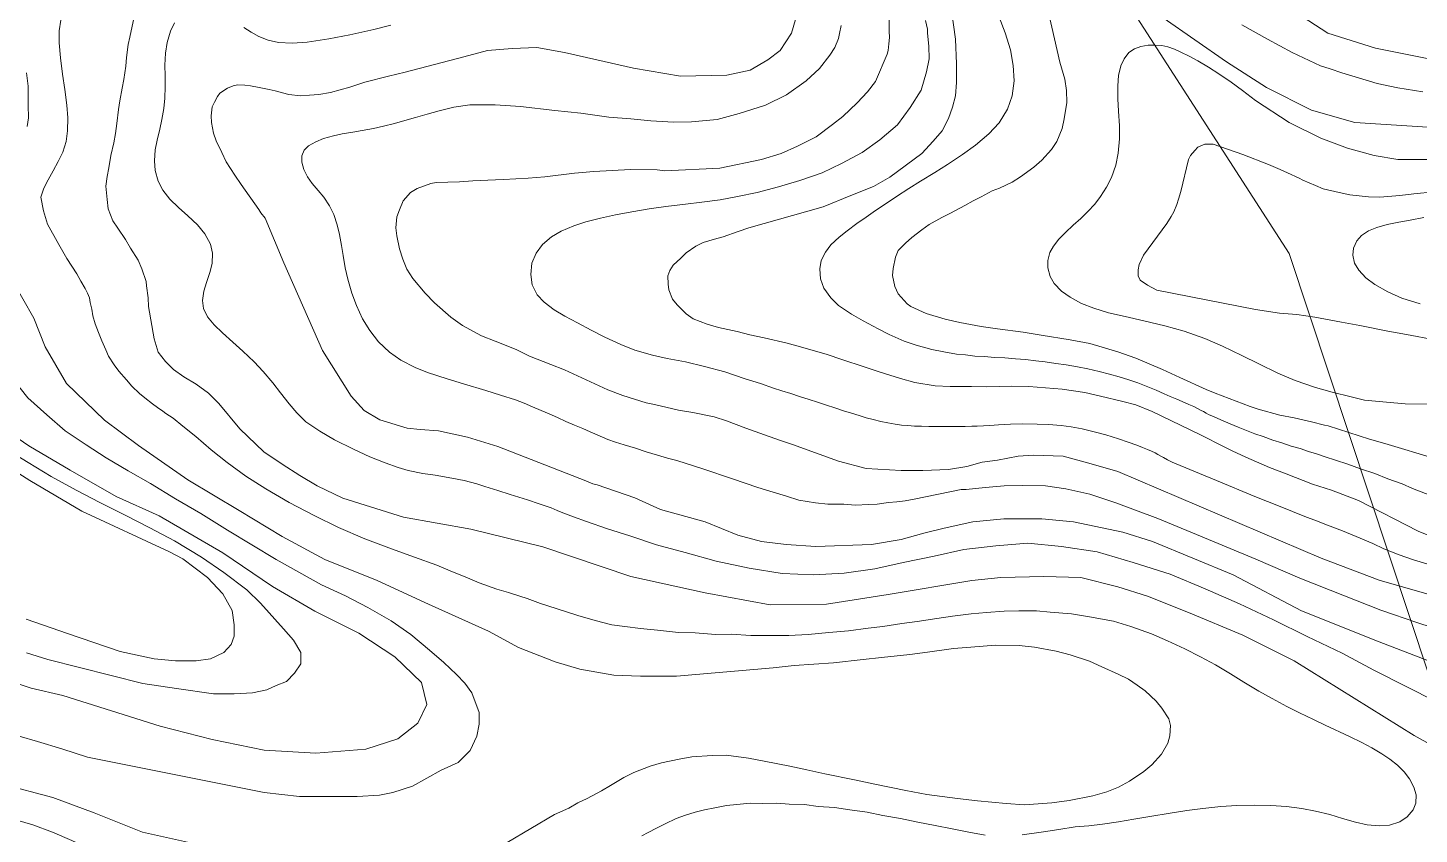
# Model space of a CAD drawing. Header units: metres. Extents: x 548946 to 557077, y 1838800 to 1845419.
# Drawn here: x 555282 to 555821, y 1842924 to 1843237 of the extents above; entities that cross this region are included whole.
import ezdxf

# ---------------------------------------------------------------- set-up
doc = ezdxf.new("R2010")
doc.units = ezdxf.units.M
doc.header["$LTSCALE"] = 28
for name, color, linetype, lineweight in [('1', 7, 'Continuous', 13), ('2', 7, 'Continuous', 13), ('44', 7, 'Continuous', 13)]:
    doc.layers.add(name, color=color, linetype=linetype, lineweight=lineweight)

msp = doc.modelspace()

# ---------------------------------------------------------------- linework, layer by layer
at = {"layer": '1'}
for points in [[(555858.27, 1843198.34), (555855.3, 1843198), (555836.86, 1843197.28), (555796.48, 1843199.87), (555779.77, 1843204.66), (555762.27, 1843213.44), (555746.76, 1843223.41), (555722.24, 1843240.44), (555716.65, 1843244.12), (555698.23, 1843256.52)], [(555716.11, 1843016.34), (555704.58, 1843019.93), (555690.26, 1843023.53), (555675.94, 1843023.92), (555659.23, 1843023.53), (555648.09, 1843022.33), (555615.62, 1843016.95), (555591.74, 1843013.13), (555569.93, 1843012.98), (555544.71, 1843017.63), (555515.83, 1843023.85), (555481.77, 1843035.37), (555453.8, 1843042.25), (555427.76, 1843046.85), (555404.23, 1843054.24), (555394.29, 1843059.03), (555387.53, 1843063.02), (555380.76, 1843067.41), (555373.6, 1843072.2), (555364.32, 1843081.11), (555356.11, 1843090.94), (555352.13, 1843094.93), (555347.36, 1843098.52), (555342.58, 1843101.32), (555338.6, 1843104.11), (555335.42, 1843107.3), (555332.64, 1843110.89), (555331.05, 1843116.08), (555328.86, 1843128.63), (555328.73, 1843131.94), (555328.14, 1843136.62), (555327.93, 1843138.31), (555326.28, 1843143.14), (555324.82, 1843146.48), (555321.85, 1843151.15), (555319.91, 1843154.52), (555316.97, 1843159), (555315.1, 1843161.81), (555313.28, 1843166.44), (555312.84, 1843169.99), (555312.37, 1843175.26), (555312.86, 1843178.94), (555313.48, 1843182.34), (555314.31, 1843187.11), (555315.41, 1843192), (555316.09, 1843195.7), (555316.66, 1843199.48), (555317.21, 1843204.97), (555317.75, 1843208.28), (555318.74, 1843213.25), (555319.28, 1843216.55), (555320.14, 1843221.8), (555320.39, 1843225.16), (555321.01, 1843230.09), (555321.59, 1843233.01), (555325.47, 1843251.35)], [(555675.95, 1843250.54), (555682.16, 1843223.25), (555684.13, 1843216.65), (555684.78, 1843212.26), (555684.88, 1843207.61), (555683.87, 1843201.3), (555683, 1843197.58), (555680.96, 1843192.57), (555678.88, 1843189.45), (555675.12, 1843185.27), (555672.03, 1843182.6), (555666.9, 1843178.82), (555663.63, 1843176.79), (555658.78, 1843174.47), (555655.88, 1843173.35), (555651.6, 1843171.1), (555648.55, 1843169.58), (555645.27, 1843167.74), (555639.74, 1843164.77), (555636.43, 1843163.11), (555631.55, 1843160.31), (555628.66, 1843158.34), (555624.76, 1843155.28), (555622.37, 1843153.08), (555619.49, 1843150.24), (555618.48, 1843147.65), (555617.5, 1843143.34), (555617.27, 1843140.64), (555618.18, 1843136.38), (555619.49, 1843133.5), (555622.93, 1843129.65), (555624.4, 1843128.51), (555630.34, 1843125.92), (555637.75, 1843123.71), (555643.33, 1843122.41), (555651.71, 1843120.8), (555658, 1843119.97), (555667.96, 1843118.65), (555674.86, 1843117.51), (555686.12, 1843115.69), (555693.73, 1843114.17), (555704.59, 1843110.96), (555711.65, 1843108.52), (555721.91, 1843104.1), (555728.67, 1843101.04), (555738.94, 1843096.43), (555742.36, 1843094.96), (555755.94, 1843089.81), (555759.02, 1843088.77), (555767.5, 1843086.41), (555772.95, 1843085.38), (555779.71, 1843083.84), (555784.81, 1843082.58), (555786.17, 1843082.37), (555802.15, 1843077.12), (555808.13, 1843075.45), (555827.96, 1843069.52)], [(555829.13, 1843223.81), (555804.49, 1843228.7), (555785.99, 1843234.57), (555764, 1843249.03)], [(555579.67, 1843239.77), (555578.08, 1843234.59), (555573.7, 1843227.8), (555568.93, 1843224.21), (555562.17, 1843220.22), (555553.02, 1843218.23), (555535.12, 1843217.83), (555516.92, 1843220.91), (555490.2, 1843227.02), (555479.42, 1843229), (555469.88, 1843228.6), (555460.33, 1843227.8), (555451.18, 1843225.41), (555428.39, 1843219.47), (555421.93, 1843217.9), (555412.71, 1843215.6), (555406.96, 1843213.64), (555399.42, 1843211.56), (555394.95, 1843210.81), (555391.29, 1843210.45), (555387.79, 1843210.29), (555383.25, 1843210.77), (555380.89, 1843211.43), (555377.94, 1843212.2), (555375.6, 1843212.67), (555371.79, 1843213.43), (555368.39, 1843214.05), (555366.26, 1843214.35), (555363.38, 1843214.56), (555361.71, 1843214.16), (555359.45, 1843213.21), (555356.56, 1843211.23), (555355.58, 1843209.97), (555354.42, 1843207.83), (555353.61, 1843205.92)], [(555630.1, 1843239.45), (555630.9, 1843236.07), (555630.92, 1843234.64), (555631.15, 1843231.96), (555631.35, 1843229.51), (555631.54, 1843224.56), (555630.49, 1843219.57), (555628.4, 1843212.45), (555624.2, 1843205.77), (555619.27, 1843199.05), (555612.33, 1843193.12), (555605.47, 1843188.22), (555597.56, 1843184), (555590.06, 1843180.44), (555581.38, 1843177.4), (555573.16, 1843174.97), (555564.89, 1843172.82), (555557.2, 1843171.23), (555550.51, 1843169.93), (555543.33, 1843169.04), (555537.05, 1843168.26), (555529.42, 1843167.34), (555523.02, 1843166.38), (555516.26, 1843165.29), (555509.89, 1843164.08), (555504.08, 1843162.86), (555498.41, 1843161.36), (555493.72, 1843159.85), (555488.89, 1843157.72), (555485.13, 1843155.53)], [(555658.7, 1843240.69), (555661, 1843234.6), (555663.06, 1843228.05), (555664.1, 1843222.01), (555664.49, 1843216.11), (555663.64, 1843210.24), (555661.82, 1843205.08), (555658.59, 1843199.76), (555654.63, 1843195.5), (555649.49, 1843191.06), (555644.42, 1843187.48), (555638.65, 1843183.67), (555633.64, 1843180.56), (555628.18, 1843177.15), (555623.66, 1843174.3), (555618.79, 1843171.19), (555614.8, 1843168.56), (555610.73, 1843165.82), (555607.05, 1843163.25), (555603.47, 1843160.71), (555599.75, 1843157.95), (555596.62, 1843155.41), (555593.45, 1843152.42), (555591.34, 1843149.7)], [(555640.16, 1843243.36), (555641.75, 1843232.19), (555642.15, 1843222.62), (555642.15, 1843215.44), (555641.75, 1843210.25), (555640.55, 1843205.86), (555638.96, 1843201.47), (555636.58, 1843196.69), (555633, 1843192.7)], [(555337.38, 1843235.34), (555336.08, 1843230.95), (555335.51, 1843226.78), (555335.26, 1843222.19), (555335.33, 1843217.97), (555335.38, 1843213.77), (555335.23, 1843209.38), (555334.85, 1843205.38), (555334.1, 1843201.01), (555333.25, 1843197.28), (555332.26, 1843193.07), (555331.52, 1843189.34), (555331.17, 1843185.05), (555331.42, 1843181.31), (555332.59, 1843177.17), (555334.43, 1843173.71), (555337.14, 1843170.14), (555340.5, 1843166.94), (555344.1, 1843163.72), (555347.87, 1843160.2), (555350.75, 1843156.78), (555352.89, 1843152.8), (555353.69, 1843149.23), (555353.51, 1843145.24), (555352.65, 1843141.74), (555351.35, 1843137.91), (555350.31, 1843134.58), (555349.82, 1843130.94), (555350.26, 1843127.81), (555351.74, 1843124.58), (555354.33, 1843121.5), (555357.56, 1843118.39), (555361.62, 1843114.79), (555365.51, 1843111.31), (555369.8, 1843107.13), (555373.31, 1843103.36), (555377.06, 1843098.96), (555380.07, 1843095.05), (555383.46, 1843090.8), (555386.39, 1843087.32), (555389.87, 1843083.85), (555395.27, 1843080.25), (555400.94, 1843076.86), (555408.32, 1843073.23), (555414.64, 1843070.35), (555420.6, 1843067.91), (555425.61, 1843066.14), (555429.55, 1843065.05), (555435.27, 1843063.82), (555439.99, 1843063.14), (555446.42, 1843062.04), (555451.19, 1843061.13), (555456.18, 1843059.89), (555459.22, 1843058.86), (555464.36, 1843057.23), (555469.05, 1843055.65), (555475.77, 1843053.62), (555480.3, 1843052.08), (555484.97, 1843050.5), (555487.34, 1843049.48), (555489.48, 1843048.55), (555493.69, 1843047), (555498.68, 1843045.24), (555506.77, 1843042.39), (555515.43, 1843039.66)], [(555339.01, 1843238.55), (555337.38, 1843235.34)], [(555422.87, 1843237.6), (555416.28, 1843235.91), (555406.99, 1843233.92), (555398.82, 1843232.28), (555390.44, 1843231.03), (555384.57, 1843230.61), (555379.29, 1843230.92), (555375.31, 1843231.84), (555371.68, 1843233.21), (555368.68, 1843234.97), (555365.83, 1843236.76)], [(555597.4, 1843237.52), (555596.75, 1843234.45), (555596.35, 1843232.46), (555595, 1843229.03), (555593.02, 1843225.98), (555588.99, 1843220.8), (555583.89, 1843216.03), (555576.22, 1843210.69), (555568.06, 1843206.66), (555557.79, 1843203.36), (555549.34, 1843201.05), (555539.32, 1843200.14), (555532.37, 1843199.97), (555523.57, 1843200.5), (555515.82, 1843201.33), (555507.37, 1843201.99), (555496.47, 1843203.46), (555486.38, 1843204.53), (555473.09, 1843206.16), (555463.3, 1843206.7), (555453.51, 1843206.7), (555447.22, 1843205.85), (555441.5, 1843204.47), (555436.89, 1843203.13), (555432.34, 1843201.8), (555428.29, 1843200.62), (555424.28, 1843199.51), (555419.99, 1843198.44), (555416.06, 1843197.58), (555411.68, 1843196.76), (555408.06, 1843196.17), (555403.98, 1843195.47), (555400.54, 1843194.73), (555396.73, 1843193.64), (555393.72, 1843192.44), (555390.91, 1843190.85), (555389.2, 1843189.2), (555388.27, 1843186.94), (555388.31, 1843184.54), (555389.05, 1843181.66), (555390.48, 1843178.9), (555392.3, 1843176.24), (555394.61, 1843173.6)], [(555822.86, 1843211.79), (555813.22, 1843213.35), (555805.13, 1843215.06), (555797.96, 1843217.16), (555791.49, 1843219.15), (555786.93, 1843220.65), (555783.25, 1843221.86), (555772.22, 1843227), (555762.67, 1843232.19), (555752.72, 1843237.77)], [(555281.79, 1843198.35), (555282.33, 1843201.65), (555282.18, 1843206.67), (555282.19, 1843210.38), (555282.3, 1843214.01), (555281.56, 1843219.15)], [(555353.61, 1843205.92), (555353.18, 1843202.54), (555353.32, 1843199.89), (555354.13, 1843195.71), (555355.07, 1843192.78), (555357.26, 1843188.21), (555358.93, 1843184.71), (555362.34, 1843179.52), (555364.79, 1843175.93), (555371.66, 1843166.14), (555372.39, 1843164.88), (555374.17, 1843162.76), (555381.4, 1843145.55), (555396.3, 1843111.57), (555407.51, 1843093.77), (555412.55, 1843088.25), (555418.51, 1843084.58), (555429.14, 1843081.45), (555434.23, 1843080.94), (555441.35, 1843080.43), (555452.54, 1843077.88), (555464.24, 1843074.3), (555498.46, 1843061.02), (555501.08, 1843059.83), (555502.83, 1843059.48), (555517.41, 1843054.36), (555527.41, 1843049.94), (555544.66, 1843045.07), (555557.39, 1843039.88), (555566.54, 1843037.49), (555576.09, 1843036.29), (555587.62, 1843035.49), (555609.11, 1843036.29), (555620.64, 1843038.29), (555629.39, 1843040.68), (555637.35, 1843042.67), (555648.49, 1843045.07), (555660.42, 1843046.26), (555675.14, 1843046.26), (555687.47, 1843045.07), (555706.57, 1843041.08), (555718.1, 1843037.49), (555749.39, 1843024.58), (555775.89, 1843010.64), (555805.89, 1842998.56), (555836.22, 1842986.91)], [(555633, 1843192.7), (555628.62, 1843187.91), (555616.29, 1843178.73), (555609.92, 1843175.14), (555601.17, 1843171.55), (555590.43, 1843167.16), (555561.6, 1843159.07), (555557.49, 1843157.7), (555551.66, 1843155.64), (555548.26, 1843154.74), (555543.96, 1843153.34), (555541, 1843151.93), (555537.32, 1843149.37), (555535.2, 1843147.3), (555532.22, 1843144.55), (555531.04, 1843142.59), (555530.25, 1843140.5), (555530.28, 1843137.27), (555530.56, 1843135.02), (555531.96, 1843131.39), (555533.85, 1843129.25), (555537.34, 1843125.69), (555540.06, 1843123.75), (555545.44, 1843121.76), (555549.8, 1843120.4), (555557.03, 1843118.83), (555561.95, 1843117.55), (555567.51, 1843116.44), (555576.42, 1843114.41), (555582.53, 1843112.71), (555591.91, 1843109.98), (555597.67, 1843108.04), (555606.3, 1843105.22), (555612.06, 1843103.28), (555620.37, 1843100.7), (555625.89, 1843099.11), (555633.85, 1843097.83), (555639.59, 1843097.59), (555647.87, 1843097.58), (555653.87, 1843097.48), (555663.46, 1843097.63), (555670.13, 1843097.52), (555676.56, 1843097.09), (555683.01, 1843096.47), (555691.91, 1843095.3), (555697.89, 1843093.86), (555706.53, 1843091.71), (555711.63, 1843090.44), (555717.95, 1843087.9), (555736.37, 1843078.99), (555739.73, 1843077.22), (555742.78, 1843075.7), (555748.97, 1843072.58), (555754.32, 1843070.11), (555763.46, 1843066.21), (555769.96, 1843063.7), (555780.07, 1843059.73), (555787.5, 1843057.33), (555797.9, 1843053.31), (555821.12, 1843041.48), (555831.06, 1843037.49)], [(555827.52, 1843115.71), (555816.53, 1843117.66), (555809.32, 1843119.04), (555798.49, 1843121.2), (555791.38, 1843122.5), (555781.06, 1843124.44), (555774.08, 1843125.47), (555767.26, 1843126.04), (555757.96, 1843127.35), (555719.71, 1843134.85), (555716.13, 1843136.84), (555713.34, 1843138.84), (555712.55, 1843140.43), (555712.55, 1843142.83), (555712.94, 1843144.82), (555714.54, 1843148.41), (555723.62, 1843160.81), (555725.29, 1843163.4), (555726.29, 1843165.33), (555727.46, 1843168.14), (555728.16, 1843170.13), (555729.12, 1843173.11), (555732.04, 1843185.51), (555732.83, 1843187.11), (555734.43, 1843189.1), (555735.62, 1843190.3), (555738.4, 1843191.5), (555741.59, 1843191.5), (555753.12, 1843187.51)], [(555753.12, 1843187.51), (555763, 1843183.62), (555767.53, 1843181.62), (555770.44, 1843180.37), (555774.89, 1843178.27), (555776.32, 1843177.49), (555781.22, 1843175.54), (555784.24, 1843174.21), (555790.41, 1843172.79), (555794.62, 1843171.89), (555801.76, 1843171.07), (555806.24, 1843170.97), (555813.97, 1843171.55), (555819.4, 1843172.23), (555827.29, 1843173.03), (555837.61, 1843174.14), (555840.73, 1843175.07), (555842.41, 1843175.33), (555865.95, 1843180.57)], [(555394.61, 1843173.6), (555396.82, 1843171.02), (555399.04, 1843167.65), (555400.68, 1843164.3), (555402.03, 1843160.18), (555402.94, 1843156.49), (555403.67, 1843152.18), (555404.29, 1843148.32), (555405.12, 1843143.57), (555406.14, 1843139.12), (555407.71, 1843133.79), (555409.53, 1843129), (555411.9, 1843123.84), (555414.74, 1843119.21), (555418.03, 1843114.85), (555422.29, 1843110.89), (555426.73, 1843107.8), (555432.21, 1843104.98), (555437.03, 1843103.03), (555444.64, 1843100.59), (555450.99, 1843098.54), (555459.69, 1843096.02), (555465.3, 1843094.16), (555471.11, 1843092.35), (555474.45, 1843091.04), (555477.75, 1843089.73), (555481.1, 1843088.32), (555484.17, 1843086.95), (555487.43, 1843085.5), (555490.67, 1843084.04), (555493.99, 1843082.61), (555497.23, 1843081.22), (555500.13, 1843079.98), (555502.75, 1843078.8), (555504.82, 1843077.9), (555507, 1843077.02), (555509.96, 1843076), (555513.3, 1843074.93), (555517.73, 1843073.6), (555521.84, 1843072.29), (555526.18, 1843070.99), (555530.04, 1843069.8), (555533.68, 1843068.82), (555543.78, 1843065.71), (555555.33, 1843061.76), (555560.13, 1843060.07), (555565.05, 1843058.47), (555569.75, 1843056.97), (555576.14, 1843055.03), (555580.93, 1843053.55), (555587.38, 1843052.51), (555592.19, 1843051.94), (555598.46, 1843051.89), (555602.88, 1843051.59), (555608.06, 1843051.88), (555611.41, 1843051.95), (555615.71, 1843052.58), (555618.92, 1843052.86), (555622.25, 1843053.25), (555625.73, 1843053.9), (555643.85, 1843057.61), (555645.87, 1843057.69), (555649.45, 1843058), (555653.37, 1843058.37), (555660.63, 1843059.02)], [(555823.27, 1843163.12), (555817.97, 1843162.03), (555813.52, 1843161.21), (555808.99, 1843160.32), (555805.06, 1843159.24), (555801.8, 1843157.95), (555799.08, 1843156.1), (555797.28, 1843154.01), (555796.01, 1843151.22), (555795.78, 1843148.47), (555796.43, 1843145.38), (555798.02, 1843142.65), (555800.78, 1843139.69), (555804.26, 1843137.04), (555809.32, 1843134.21), (555814.74, 1843131.85), (555821.86, 1843129.61)], [(555485.13, 1843155.53), (555481.57, 1843152.61), (555479.21, 1843149.22), (555477.48, 1843145.33), (555477.09, 1843140.93), (555477.63, 1843136.99), (555479.6, 1843133.07), (555482.25, 1843130.19), (555486.08, 1843127.33), (555490.31, 1843124.89), (555495.18, 1843122.25), (555500.49, 1843119.45), (555505.8, 1843116.69), (555512.04, 1843113.82), (555517.47, 1843111.65), (555524.28, 1843109.67), (555529.99, 1843108.44), (555537.07, 1843107.12), (555544.47, 1843105.29), (555552.31, 1843103.21), (555560.2, 1843100.57), (555566.08, 1843098.69), (555571.15, 1843096.93), (555574.42, 1843095.94), (555577.84, 1843094.81), (555581.22, 1843093.72), (555584.93, 1843092.53), (555588.24, 1843091.45), (555591.72, 1843090.32), (555594.91, 1843089.28), (555598.28, 1843088.18), (555601.38, 1843087.2), (555604.34, 1843086.29), (555607.14, 1843085.46), (555609.86, 1843084.75), (555612.75, 1843084.05), (555615.54, 1843083.45), (555618.27, 1843082.98), (555620.74, 1843082.6), (555623.19, 1843082.45), (555625.81, 1843082.23), (555628.47, 1843082.2), (555631.37, 1843082.08), (555634.14, 1843082.06), (555636.96, 1843082.03), (555639.78, 1843082.05), (555642.57, 1843082.09), (555645.4, 1843082.1), (555648, 1843082.14), (555650.12, 1843082.17), (555652.58, 1843082.32), (555655.01, 1843082.47), (555658.42, 1843082.74), (555662.99, 1843082.91), (555667.74, 1843083.03), (555673.33, 1843082.98), (555677.82, 1843082.77), (555682.62, 1843082.41), (555686.54, 1843081.88), (555690.78, 1843081.16), (555695.45, 1843080.04), (555700.02, 1843078.85), (555704.86, 1843077.3), (555708.65, 1843076.03), (555712.07, 1843074.76)], [(555591.34, 1843149.7), (555589.66, 1843146.35), (555589.08, 1843143.15), (555589.41, 1843139.26), (555590.69, 1843135.74), (555593.39, 1843131.89), (555596.37, 1843128.96), (555601.35, 1843125.62), (555605.92, 1843123.05), (555611.76, 1843119.98), (555616.03, 1843117.7), (555621.84, 1843115.19), (555626.41, 1843113.55), (555632.52, 1843111.89), (555637.15, 1843111), (555642.13, 1843110.1), (555645.65, 1843109.83), (555649.23, 1843109.37), (555652.94, 1843109.17), (555656.82, 1843108.79), (555660.82, 1843108.62), (555664.94, 1843108.23), (555668.79, 1843107.99), (555672.8, 1843107.49), (555676.48, 1843107.11), (555680.64, 1843106.5), (555684.56, 1843105.98), (555688.95, 1843105.16), (555693.01, 1843104.4), (555697.42, 1843103.34), (555701.37, 1843102.36), (555705.22, 1843101.3), (555708.9, 1843100.12), (555712.44, 1843098.95), (555716.25, 1843097.43), (555719.5, 1843096.09), (555722.61, 1843094.72), (555724.93, 1843093.7), (555727.47, 1843092.62), (555729.63, 1843091.71), (555732.18, 1843090.6), (555734.07, 1843089.75), (555735.8, 1843088.9), (555736.95, 1843088.3), (555737.83, 1843087.81), (555738.9, 1843087.24), (555739.85, 1843086.73), (555742.04, 1843085.74), (555744.56, 1843084.61), (555748.13, 1843083.13), (555751.25, 1843081.77), (555754.56, 1843080.5), (555757.7, 1843079.22), (555761.03, 1843078.12), (555764.7, 1843076.78), (555768.18, 1843075.75), (555771.89, 1843074.46), (555775.28, 1843073.47), (555778.6, 1843072.35), (555781.59, 1843071.46), (555785.04, 1843070.35), (555789.01, 1843069.06), (555793.77, 1843067.49), (555798.71, 1843065.7), (555804.32, 1843063.8)], [(555437.45, 1843013.24), (555417.53, 1843022.32), (555397.23, 1843030.51), (555380.76, 1843039.4), (555363.97, 1843049.48), (555344.18, 1843061.34), (555325.04, 1843074.65), (555311.8, 1843084.47), (555297.08, 1843098.73), (555288.84, 1843112.88), (555284.37, 1843123.99), (555275.9, 1843139.02)], [(555278.76, 1842962.02), (555285.88, 1842959.92), (555295.26, 1842957.14), (555305.3, 1842953.86), (555373.69, 1842940.13), (555387.43, 1842938.6), (555400.14, 1842938.6), (555409.81, 1842938.6), (555418.46, 1842939.11), (555423.55, 1842940.13), (555431.18, 1842942.68), (555442.37, 1842948.8), (555448.98, 1842951.86), (555453.56, 1842956.45), (555456.1, 1842962.07), (555457.12, 1842966.66), (555457.12, 1842971.25), (555454.21, 1842978.86), (555451.57, 1842982.52), (555448.25, 1842985.88), (555443.4, 1842990.58), (555437.84, 1842995.37), (555430.56, 1843001.42), (555422.92, 1843006.69), (555413.91, 1843011.95), (555405.2, 1843016.37), (555396, 1843020.74), (555387.18, 1843025.56), (555378.37, 1843030.45), (555368.96, 1843036.19), (555359.48, 1843041.88), (555349.12, 1843048.29), (555339.38, 1843054.04), (555329.61, 1843059.91), (555321.01, 1843064.93), (555312.52, 1843069.93), (555304.78, 1843074.97), (555296.62, 1843080.41), (555289.46, 1843086.61), (555282.17, 1843093.2), (555276.74, 1843100.06)], [(555266.6, 1843085.36), (555282.51, 1843074.59), (555298.56, 1843065.12), (555316.38, 1843054.86), (555333.03, 1843047.39), (555357.7, 1843033.06), (555376.98, 1843020.04), (555393.36, 1843010.43), (555410.39, 1843001.96), (555424.35, 1842992.76), (555434.65, 1842982.87), (555436.78, 1842974.25), (555433.29, 1842967.04), (555425.6, 1842960.97), (555413.16, 1842957.04), (555393.7, 1842955.44), (555373.76, 1842956.54), (555353.58, 1842960.66), (555333.47, 1842965.88), (555295.64, 1842977.77), (555283.37, 1842980.59), (555265.23, 1842986.63)], [(555281.65, 1842994.3), (555289.86, 1842991.69), (555326.67, 1842982.43), (555339.8, 1842980.44), (555354.12, 1842978.44), (555362.07, 1842978.44), (555369.23, 1842978.84), (555374.8, 1842980.04), (555378.38, 1842981.64), (555382.36, 1842983.23), (555385.54, 1842986.42), (555387.93, 1842990.01), (555387.93, 1842994.4), (555385.15, 1842999.19), (555381.17, 1843003.58), (555372.36, 1843013.55), (555366.98, 1843018.72), (555358.14, 1843025.42), (555349.42, 1843031.45), (555338.96, 1843037.71), (555329.46, 1843042.81), (555319.78, 1843047.69), (555310.06, 1843052.54), (555300.78, 1843057.4), (555291.21, 1843062.7), (555282.21, 1843068.05), (555273.53, 1843073.41)], [(555712.07, 1843074.76), (555714.23, 1843073.93), (555716.19, 1843073.14), (555717.73, 1843072.5), (555719.17, 1843071.8), (555720.2, 1843071.23), (555721.32, 1843070.55), (555722.28, 1843070), (555723.86, 1843069.18), (555725.69, 1843068.28), (555734.06, 1843064.73), (555742.84, 1843061.06), (555757.81, 1843054.98), (555767.51, 1843051.04), (555777.17, 1843047.22), (555781.65, 1843045.49), (555785.89, 1843043.86), (555791.72, 1843041.6), (555797.09, 1843039.36), (555803.45, 1843036.68), (555807.72, 1843034.64), (555813.73, 1843032.26), (555819.31, 1843030.36), (555829.09, 1843027.42)], [(555804.32, 1843063.8), (555809.34, 1843061.83), (555814.89, 1843059.78), (555818.93, 1843057.96), (555823.88, 1843056.03), (555828.61, 1843054.36), (555836.72, 1843051.75), (555848.66, 1843048.01), (555863.42, 1843043.02), (555881.08, 1843037.31), (555897.65, 1843031.59), (555914.66, 1843026.24), (555917.42, 1843025.26)], [(555660.63, 1843059.02), (555667.83, 1843059.17), (555676.61, 1843059.1), (555684.53, 1843057.94), (555693.84, 1843055.81), (555703.86, 1843052.5), (555720.15, 1843046.42), (555736.64, 1843039.52), (555758.2, 1843030.67), (555775.16, 1843023.24), (555792.49, 1843016.39), (555806.61, 1843010.82), (555820.89, 1843005.97), (555835.65, 1843001.11), (555849.86, 1842996.78), (555863.87, 1842993.03), (555877.96, 1842989.21), (555892.33, 1842985.82), (555907.48, 1842981.71), (555923.54, 1842977.47), (555934.34, 1842974.2)], [(555515.43, 1843039.66), (555525.77, 1843036.25), (555536.96, 1843033.27), (555548.91, 1843029.85), (555561.72, 1843027.19), (555574.48, 1843025.04), (555586.66, 1843024.6), (555598.57, 1843025.17), (555610.41, 1843026.87), (555621.45, 1843029.29), (555633.4, 1843031.75), (555644.96, 1843034.36), (555657.37, 1843035.81), (555669.74, 1843036.79), (555682.76, 1843035.49), (555696.57, 1843033.47), (555710.64, 1843029.36), (555724.88, 1843024.87), (555738.51, 1843019.18), (555751.83, 1843013.33), (555765.03, 1843007.11), (555778.03, 1843000.62), (555791.61, 1842994.2), (555803.82, 1842987.59), (555816.42, 1842981.33), (555827.94, 1842975.47)], [(555508.02, 1842942.84), (555513.14, 1842945.96), (555517.08, 1842947.97), (555523.34, 1842950.37), (555527.74, 1842951.69), (555534.6, 1842953.12), (555539.53, 1842954.02), (555547.36, 1842954.52), (555552.86, 1842954.64), (555561.47, 1842953.53), (555567.51, 1842952.39), (555577.46, 1842950.4), (555584.11, 1842948.95), (555591.05, 1842947.44), (555602.57, 1842945.08), (555610.39, 1842943.39), (555622.5, 1842940.91), (555630.59, 1842939.36), (555642.47, 1842937.9), (555650.19, 1842936.96), (555661.36, 1842935.89), (555668.46, 1842935.45), (555679.02, 1842936.2), (555685.76, 1842937.04), (555694.95, 1842938.86), (555700.37, 1842940.39), (555704.89, 1842942.29), (555709.17, 1842944.54), (555714.68, 1842948.37), (555717.88, 1842950.96), (555721.55, 1842955.03), (555724.06, 1842959.34), (555724.75, 1842962.18), (555725.01, 1842966.21), (555724.41, 1842968.7), (555721.7, 1842972.84), (555719.45, 1842975.6), (555715.25, 1842979.54), (555712.11, 1842981.81), (555708.79, 1842984.06), (555704.74, 1842986.03), (555698.38, 1842988.94), (555693.64, 1842991.1), (555686.1, 1842993.58), (555680.7, 1842994.91), (555672.32, 1842996.52), (555666.43, 1842997.21), (555657.19, 1842997.29), (555647.68, 1842996.57), (555640.99, 1842996.02), (555630.9, 1842994.57), (555623.97, 1842993.7), (555613.08, 1842992.53), (555605.86, 1842991.72), (555594.41, 1842990.47), (555579.23, 1842989.43), (555571.07, 1842988.5), (555533.52, 1842985.23), (555519.6, 1842985.23), (555509.25, 1842985.63), (555496.13, 1842988.02), (555486.58, 1842990.81), (555472.26, 1842996.4), (555460.72, 1843002.78), (555437.45, 1843013.24)], [(555953.19, 1842925.84), (555945.62, 1842929.24), (555915.17, 1842937.85), (555889.44, 1842940.07), (555868.26, 1842944.9), (555840.01, 1842950.93), (555819.56, 1842962.33), (555773, 1842991.21), (555753.11, 1843001.18), (555732.03, 1843009.96), (555716.11, 1843016.34)], [(555272.24, 1842943.44), (555291.76, 1842938.27), (555307.86, 1842932.33), (555326.58, 1842924.82), (555347.54, 1842920.1), (555382.36, 1842912.21), (555399.07, 1842908.62), (555414.18, 1842907.43), (555426.52, 1842907.43), (555438.05, 1842908.22), (555448.79, 1842911.02), (555458.74, 1842915.41), (555486.3, 1842931.66), (555491.79, 1842934.15), (555495.35, 1842936.12), (555498.93, 1842937.9), (555504.46, 1842940.88), (555508.02, 1842942.84)]]:
    msp.add_lwpolyline(points, dxfattribs=at)
at = {"layer": '2'}
for points in [[(555289.79, 1843160.43), (555288.15, 1843165.7), (555287.1, 1843170.95), (555288.31, 1843174.4), (555289.94, 1843177.72), (555291.93, 1843181.18), (555293.93, 1843184.77), (555295.65, 1843188.36), (555296.91, 1843192.5), (555297.5, 1843196.63), (555297.58, 1843201.77), (555297.2, 1843206.68), (555296.46, 1843212.74), (555295.61, 1843218.66), (555294.76, 1843225.03), (555294.24, 1843230.73), (555294.23, 1843235.49), (555294.95, 1843239.57)], [(555550.37, 1843182.21), (555566.56, 1843185.52), (555574.12, 1843187.91), (555580.49, 1843190.7), (555587.65, 1843194.29), (555594.01, 1843199.08), (555597.99, 1843202.27), (555603.56, 1843207.46), (555607.54, 1843211.85), (555610.72, 1843215.83), (555615.27, 1843226.41), (555615.56, 1843227.87), (555615.82, 1843230.37), (555616.07, 1843232.88), (555616.06, 1843235.25), (555616, 1843239.52)], [(555793.69, 1843189.9), (555783.35, 1843193.89), (555771.02, 1843199.88), (555758.04, 1843208.45), (555752.94, 1843212.27), (555748.55, 1843215.49), (555743.78, 1843218.76), (555739.79, 1843221.3), (555735.59, 1843223.75), (555732.27, 1843225.56), (555729.02, 1843227.21), (555726.56, 1843228.34), (555724.02, 1843229.21), (555721.76, 1843229.71), (555719.06, 1843229.92), (555716.46, 1843229.86), (555713.61, 1843229.42), (555711.16, 1843228.44), (555708.93, 1843226.99), (555707.15, 1843224.63), (555705.85, 1843221.93), (555704.95, 1843218.1), (555704.59, 1843214.16), (555704.64, 1843209.06), (555704.93, 1843204.25), (555705.23, 1843198.56), (555705.24, 1843193.54), (555704.75, 1843187.99), (555703.82, 1843183.36), (555702.17, 1843178.6), (555700.3, 1843174.82), (555697.94, 1843171.17), (555695.67, 1843168.24), (555693, 1843165.39), (555690.26, 1843162.73), (555687.27, 1843160.05), (555684.33, 1843157.24), (555681.77, 1843154.67), (555679.68, 1843151.94), (555678.34, 1843149.5), (555677.56, 1843146.47), (555677.54, 1843143.59), (555678.37, 1843140.24), (555679.94, 1843137.44), (555682.75, 1843134.5), (555686.15, 1843132.19), (555690.62, 1843129.79), (555695.28, 1843127.94), (555701.01, 1843126.16), (555707.47, 1843124.65), (555714.74, 1843123.08), (555722.82, 1843121.13), (555730.35, 1843118.99), (555738.39, 1843116.12), (555745.16, 1843113.24), (555752.77, 1843109.61), (555759.24, 1843106.38), (555766.72, 1843102.76), (555773.36, 1843099.93), (555781.22, 1843097.17), (555787.74, 1843095.31), (555795.04, 1843093.51), (555800.29, 1843092.27), (555808.79, 1843091.43), (555815.97, 1843090.81)], [(555862.91, 1843189.75), (555861.57, 1843189.51), (555851.71, 1843187.73), (555844.51, 1843186.83), (555839.23, 1843186.03), (555829.1, 1843185.51), (555813.18, 1843185.51), (555804.04, 1843187.11), (555793.69, 1843189.9)], [(555836.14, 1843013.85), (555805.97, 1843022.44), (555783.47, 1843030.97), (555704.58, 1843064.62), (555693.44, 1843067.81), (555683.49, 1843070.6), (555671.96, 1843071), (555665.99, 1843070.6), (555658.04, 1843069), (555652.07, 1843068.21), (555646.1, 1843066.61), (555638.94, 1843065.41), (555629, 1843065.01), (555620.64, 1843065.01), (555607.12, 1843065.81), (555596.38, 1843068.61), (555578.5, 1843075.04), (555573.43, 1843076.78), (555565.87, 1843079.45), (555560.48, 1843081.44), (555553, 1843084.21), (555548.15, 1843085.79), (555539.95, 1843087.43), (555534.31, 1843088.44), (555525, 1843090.6), (555521.78, 1843091.24), (555512.78, 1843094.01), (555506.97, 1843096.33), (555498.6, 1843100.13), (555490.12, 1843104.02), (555484.82, 1843106.11), (555476.52, 1843109.35), (555471.36, 1843111.85), (555463.24, 1843115.11), (555457.94, 1843117.21), (555450.59, 1843121.23), (555446.1, 1843124.38), (555439.79, 1843129.96), (555436.17, 1843133.79), (555431.38, 1843139.37), (555429.02, 1843143.07), (555427.48, 1843146.97), (555426.14, 1843150.89), (555425.21, 1843156.01), (555424.73, 1843159.08), (555425.15, 1843163.32), (555426.13, 1843166.11), (555427.61, 1843169.53), (555430.44, 1843172.74), (555433, 1843174.29), (555438.38, 1843176.2), (555440.41, 1843176.65), (555449.42, 1843176.92), (555454.6, 1843177.28), (555463.39, 1843177.72), (555466.52, 1843177.82), (555476.06, 1843178.35), (555482.56, 1843178.88), (555493.98, 1843180.31), (555501.52, 1843180.88), (555515.69, 1843181.7), (555526.13, 1843181.54), (555529, 1843181.13), (555550.37, 1843182.21)], [(555600.21, 1843002.83), (555592.63, 1843002.14), (555584.65, 1843001.46), (555577.13, 1843001.05), (555569.61, 1843001.08), (555562.36, 1843001.09), (555554.79, 1843001.5), (555548.66, 1843001.47), (555540.77, 1843002.05), (555534.35, 1843002.25), (555526.24, 1843003.14), (555519.65, 1843003.72), (555513.47, 1843004.53), (555508.55, 1843005.17), (555502.09, 1843006.79), (555495.25, 1843008.75), (555486.93, 1843011.47), (555480.88, 1843013.5), (555475.66, 1843015.35), (555472.79, 1843016.35), (555468.39, 1843017.65), (555463.85, 1843018.99), (555457.1, 1843021.4), (555452.5, 1843023.34), (555445.88, 1843026.15), (555440.62, 1843028.36), (555432.03, 1843031.39), (555423.04, 1843034.65), (555412.74, 1843038.49), (555402.6, 1843042.94), (555393.04, 1843047.53), (555383.37, 1843052.61), (555374.37, 1843057.88), (555366.59, 1843062.84), (555359.38, 1843068.12), (555353.22, 1843073.03), (555347.29, 1843078.13), (555342.13, 1843082.25), (555338.44, 1843085.29), (555335.66, 1843087.11), (555334.39, 1843087.94), (555332.38, 1843089.38), (555330.4, 1843090.87), (555327.49, 1843093.12), (555325.45, 1843094.9), (555322.41, 1843097.7), (555320.33, 1843100.16), (555317.36, 1843103.46), (555315.6, 1843106.02), (555313.38, 1843109.33), (555312.35, 1843111.8), (555310.74, 1843115.26), (555309.48, 1843118.51), (555308.25, 1843121.89), (555307.34, 1843125.02), (555306.9, 1843127.59), (555306.27, 1843130.11), (555305.99, 1843131.92), (555305.2, 1843133.75), (555304.39, 1843135.52), (555302.7, 1843138.33), (555301.05, 1843141.18), (555297.22, 1843147.22), (555294.12, 1843152.64), (555289.79, 1843160.43)], [(555815.97, 1843090.81), (555826.34, 1843090.65), (555834.53, 1843089.76), (555842.8, 1843088.84), (555849.13, 1843087.05), (555854.63, 1843085.42), (555861.57, 1843083.15), (555867.65, 1843081.05), (555874.89, 1843078.4), (555880.53, 1843076.31), (555885.82, 1843074.28), (555891.38, 1843072.16), (555896.87, 1843069.95), (555903.48, 1843067.33)], [(555265.02, 1843072.37), (555282.89, 1843061.06), (555302.98, 1843049.28), (555337.01, 1843033.5), (555342.18, 1843030.7), (555351.73, 1843023.52), (555357.7, 1843017.14), (555361.28, 1843010.76), (555362.07, 1843005.17), (555362.07, 1843000.78), (555360.88, 1842997.59), (555358.1, 1842994.4), (555352.92, 1842992.01), (555347.36, 1842991.21), (555339.4, 1842991.21), (555331.05, 1842992.01), (555317.92, 1842994.8), (555297.48, 1843001.86), (555281.52, 1843007.39)], [(555693.35, 1842927.25), (555698.68, 1842927.85), (555704.86, 1842928.78), (555710.88, 1842929.79), (555717.78, 1842931), (555724.17, 1842932.09), (555731.34, 1842933.21), (555737.53, 1842934.04), (555744.58, 1842934.72), (555750.72, 1842935.13), (555757.63, 1842935.26), (555763.89, 1842935.1), (555770.03, 1842934.71), (555775.92, 1842933.96), (555781.28, 1842932.94), (555786.78, 1842931.59), (555791.73, 1842930.1), (555796.82, 1842928.68), (555801.35, 1842927.6), (555805.94, 1842927.21), (555809.92, 1842927.55), (555813.98, 1842928.87), (555816.8, 1842930.73), (555819.11, 1842933.4), (555820.12, 1842936.08), (555820.25, 1842939.32), (555819.44, 1842942.23), (555817.76, 1842945.45), (555815.67, 1842948.15), (555813.04, 1842950.81), (555810.14, 1842953.09), (555806.96, 1842955.22), (555803.12, 1842957.48), (555799.22, 1842959.53), (555794.5, 1842961.91), (555785.07, 1842966.31), (555780.46, 1842968.42), (555775.06, 1842971.02), (555770.13, 1842973.48), (555764.43, 1842976.56), (555759.35, 1842979.44), (555753.54, 1842982.97), (555748.3, 1842986.14), (555742.52, 1842989.63), (555736.67, 1842992.82), (555730.62, 1842995.92), (555723.89, 1842999.02), (555717.66, 1843001.75), (555709.62, 1843004.52), (555703, 1843006.59), (555693.62, 1843008.31), (555686.71, 1843009.4), (555678.39, 1843010.12), (555673.09, 1843010.6), (555666.3, 1843010.64), (555660.63, 1843010.53), (555653.71, 1843009.97), (555647.8, 1843009.44), (555640.51, 1843008.49), (555634.5, 1843007.65), (555626.83, 1843006.48), (555620.93, 1843005.63), (555613.55, 1843004.55), (555607.92, 1843003.83), (555600.21, 1843002.83)], [(555520.12, 1842923.43), (555522.58, 1842924.73), (555525.75, 1842926.4), (555529.18, 1842928.05), (555533.49, 1842930.07), (555536.99, 1842931.4), (555540.83, 1842932.58), (555544.44, 1842933.46), (555548.37, 1842934.2), (555553, 1842935.15), (555556.98, 1842935.48), (555562.14, 1842935.98), (555566.71, 1842935.86), (555572.45, 1842936.01), (555577.3, 1842935.65), (555583.18, 1842935.49), (555588.47, 1842934.8), (555594.79, 1842934.32), (555600.74, 1842933.5), (555607.53, 1842932.53), (555613.56, 1842931.32), (555620.34, 1842930.05), (555627.11, 1842928.67), (555633.82, 1842927.42), (555640.44, 1842926.07), (555646.86, 1842924.82), (555653.17, 1842923.66)], [(555275.64, 1842930.15), (555284.01, 1842927.67), (555291.62, 1842924.79), (555299.2, 1842921.6), (555306.67, 1842918.13), (555314.21, 1842914.66)], [(555667.59, 1842923.75), (555675.82, 1842924.97), (555681.82, 1842925.83), (555688.08, 1842926.84), (555693.35, 1842927.25)]]:
    msp.add_lwpolyline(points, dxfattribs=at)
at = {"layer": '44'}
msp.add_line((555771, 1843149.15), (555880.68, 1842818.19), dxfattribs=at)
msp.add_lwpolyline([(555282.69, 1844143.8), (555360.99, 1843991.32), (555382.32, 1843864.05), (555405.3, 1843778.66), (555511.95, 1843570.12), (555605.8, 1843412.79), (555660.94, 1843319.93), (555771, 1843149.15)], dxfattribs=at)

doc.saveas('drawing.dxf')
